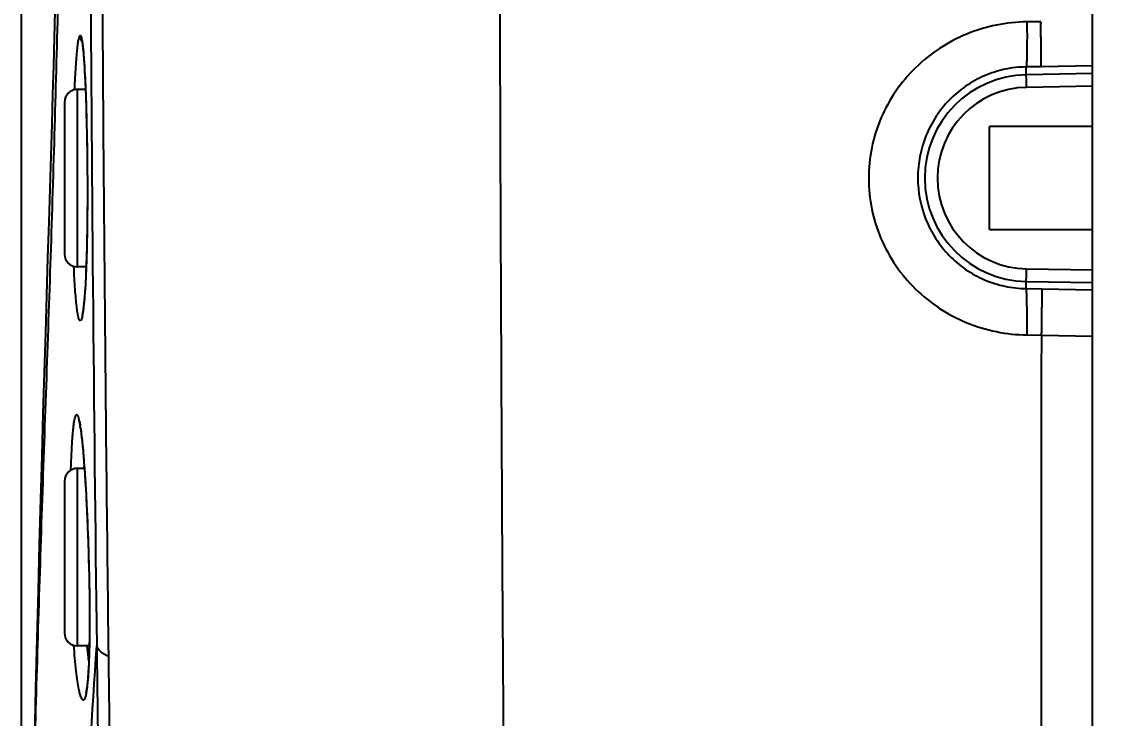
# Model space of a CAD drawing. Header units: millimetres. Extents: x 4086 to 8300, y 123 to 1549.
# Drawn here: x 7121.56 to 7132.09, y 714.99 to 721.76 of the extents above; entities that cross this region are included whole.
import ezdxf

# ---------------------------------------------------------------- set-up
doc = ezdxf.new("R2010")
doc.units = ezdxf.units.MM
doc.layers.add('外形图', color=7, linetype='Continuous')
doc.layers.add('尺寸标注', color=7, linetype='Continuous')
doc.styles.add('思源黑', font='SourceHanSansCN-Normal.ttf')
doc.dimstyles.new('尺寸标注_1_4比例', dxfattribs={"dimtxt": 7, "dimasz": 6, "dimexe": 2, "dimexo": 1.5, "dimgap": 1, "dimtad": 1, "dimdec": 1, "dimlfac": 4, "dimdsep": 46, "dimtxsty": '思源黑', "dimcen": 0.09, "dimadec": 0, "dimazin": 0, "dimtp": 0.01, "dimtm": 0.01, "dimtfac": 1, "dimtdec": 1, "dimtofl": 0, "dimtmove": 0, "dimatfit": 3, "dimfxl": 1, "dimtolj": 1, "dimarcsym": 0})

# ---------------------------------------------------------------- blocks, each defined once
blk = doc.blocks.new('*D990')
at = {"layer": 'Defpoints', "color": 0}
for p in [(7182.866, 882.152), (7182.866, 707.18), (7121.564, 706.117)]:
    blk.add_point(p, dxfattribs=at)
at = {"layer": '尺寸标注', "color": 0, "lineweight": -2}
for p, q in [((7121.564, 707.617), (7121.564, 884.152)), ((7182.866, 708.68), (7182.866, 884.152)), ((7127.564, 882.152), (7176.866, 882.152))]:
    blk.add_line(p, q, dxfattribs=at)
at = {"layer": '尺寸标注', "color": 0}
for points in [[(7127.564, 883.152), (7127.564, 881.152), (7121.564, 882.152)], [(7176.866, 881.152), (7176.866, 883.152), (7182.866, 882.152)]]:
    blk.add_solid(points, dxfattribs=at)
at = {"layer": '尺寸标注', "color": 0, "insert": (7152.215, 886.777), "char_height": 7, "attachment_point": 5, "style": '思源黑'}
blk.add_mtext('\\A1;245.2', dxfattribs=at)

msp = doc.modelspace()

# ---------------------------------------------------------------- linework, layer by layer
at = {"layer": '外形图'}
for p, q in [((7131.9676, 704.4551), (7131.9676, 735.7355)), ((7131.4659, 721.7569), (7131.3305, 721.7553)), ((7122.1633, 721.4545), (7122.1656, 721.4268)), ((7122.1656, 721.4268), (7122.1681, 721.3956)), ((7122.1681, 721.3956), (7122.1706, 721.3605)), ((7122.1706, 721.3605), (7122.1731, 721.3208)), ((7122.1731, 721.3208), (7122.1758, 721.2757)), ((7122.1758, 721.2757), (7122.1785, 721.2246)), ((7131.4701, 721.3189), (7131.3237, 721.3171)), ((7131.3272, 721.1186), (7131.3237, 721.3171)), ((7131.9676, 721.3293), (7131.4701, 721.3189)), ((7122.1785, 721.2246), (7122.1812, 721.1666)), ((7122.1812, 721.1666), (7122.1841, 721.1015)), ((7131.9676, 721.2529), (7131.325, 721.2417)), ((7122.1051, 719.3743), (7122.1051, 721.0993)), ((7122.1841, 721.0993), (7122.1051, 721.0993)), ((7122.1841, 721.1015), (7122.1868, 721.0293)), ((7131.9676, 721.1298), (7131.3272, 721.1186)), ((7121.9801, 720.9743), (7121.9801, 719.4993)), ((7122.1868, 721.0293), (7122.1895, 720.9501)), ((7122.1895, 720.9501), (7122.1921, 720.8634)), ((7122.1921, 720.8634), (7122.1946, 720.7688)), ((7131.9676, 720.7368), (7130.9676, 720.7368)), ((7130.9676, 719.7368), (7130.9676, 720.7368)), ((7130.9676, 719.7368), (7131.9676, 719.7368)), ((7122.1919, 719.4148), (7122.1904, 719.3743)), ((7122.1904, 719.3743), (7122.1051, 719.3743)), ((7122.1861, 719.2719), (7122.1831, 719.2134)), ((7131.3238, 719.1632), (7131.3272, 719.3551)), ((7131.3272, 719.3551), (7131.9676, 719.3439)), ((7131.325, 719.232), (7131.9676, 719.2208)), ((7131.3238, 719.1632), (7131.4747, 719.1614)), ((7131.4747, 719.1614), (7131.9676, 719.1511)), ((7131.3311, 718.7129), (7131.4706, 718.7112)), ((7131.4706, 718.7108), (7131.9676, 718.7009)), ((7122.1302, 717.8334), (7122.1306, 717.8313)), ((7122.1306, 717.8313), (7122.1336, 717.8135)), ((7122.1051, 715.691), (7122.1051, 717.416)), ((7122.1731, 717.416), (7122.1051, 717.416)), ((7121.9801, 717.291), (7121.9801, 715.816)), ((7122.2211, 715.691), (7122.1051, 715.691)), ((7131.4676, 715.4727), (7131.4676, 712.8256))]:
    msp.add_line(p, q, dxfattribs=at)
for points in [[(7121.9117, 722.8122), (7121.8998, 722.3479), (7121.8934, 722.1062), (7121.8867, 721.8567), (7121.8796, 721.5986), (7121.872, 721.3308), (7121.864, 721.052), (7121.8555, 720.7612), (7121.8464, 720.4573)], [(7122.1481, 721.5698), (7122.1481, 721.5698), (7122.1482, 721.5696), (7122.1485, 721.5685), (7122.1489, 721.5666), (7122.1495, 721.564), (7122.1502, 721.5606), (7122.1509, 721.5566), (7122.1518, 721.5519), (7122.1526, 721.5466), (7122.1536, 721.5405), (7122.1545, 721.5338), (7122.1555, 721.5264), (7122.1566, 721.5183), (7122.1576, 721.5096), (7122.1587, 721.5001), (7122.1598, 721.4898), (7122.1609, 721.4788), (7122.1621, 721.467), (7122.1633, 721.4545)], [(7122.1946, 720.7688), (7122.1968, 720.6656), (7122.1978, 720.6107), (7122.1988, 720.5536), (7122.1996, 720.4944), (7122.2004, 720.433), (7122.201, 720.3689), (7122.2016, 720.3018), (7122.202, 720.2311), (7122.2022, 720.1567), (7122.2022, 720.0792), (7122.202, 720), (7122.2016, 719.9225), (7122.201, 719.8501), (7122.2002, 719.783), (7122.1993, 719.7202), (7122.1983, 719.661), (7122.1972, 719.6051), (7122.196, 719.5525), (7122.1947, 719.5034), (7122.1933, 719.4575), (7122.1919, 719.4148)], [(7121.8464, 720.4573), (7121.8267, 719.8083), (7121.8162, 719.4632), (7121.794, 718.7328)], [(7122.1904, 719.3743), (7122.189, 719.3383), (7122.1876, 719.304), (7122.1861, 719.2719)], [(7122.1831, 719.2134), (7122.18, 719.1614), (7122.1785, 719.1377), (7122.1769, 719.1154), (7122.1754, 719.0944), (7122.1738, 719.0746), (7122.1722, 719.0561), (7122.1706, 719.0387), (7122.169, 719.0226), (7122.1675, 719.0076), (7122.1659, 718.9938), (7122.1644, 718.9812), (7122.163, 718.9696), (7122.1615, 718.9591), (7122.1601, 718.9497), (7122.1588, 718.9414), (7122.1575, 718.9341), (7122.1563, 718.9277), (7122.1553, 718.9224), (7122.1543, 718.918), (7122.1535, 718.9146), (7122.1528, 718.9122), (7122.1524, 718.9107), (7122.1524, 718.9106)], [(7121.794, 718.7328), (7121.7825, 718.3479), (7121.7708, 717.9499), (7121.759, 717.5391), (7121.7472, 717.1159), (7121.7353, 716.6795), (7121.7235, 716.2287), (7121.7116, 715.7626), (7121.6999, 715.2803), (7121.6881, 714.781), (7121.6764, 714.2628), (7121.6651, 713.7368)], [(7122.1205, 717.8765), (7122.1204, 717.8769), (7122.1204, 717.8769), (7122.1207, 717.8759), (7122.1213, 717.874), (7122.1221, 717.8711), (7122.1231, 717.8673), (7122.1243, 717.8625), (7122.1256, 717.8568), (7122.127, 717.8501), (7122.1285, 717.8423), (7122.1302, 717.8334)], [(7122.1336, 717.8135), (7122.1374, 717.7882), (7122.1417, 717.7562), (7122.1462, 717.7195), (7122.1507, 717.6783), (7122.1553, 717.633), (7122.1599, 717.5837), (7122.1644, 717.5308), (7122.1688, 717.4744)], [(7122.1688, 717.4744), (7122.1732, 717.4147), (7122.1775, 717.352), (7122.1817, 717.2864), (7122.1858, 717.2183), (7122.1897, 717.1478), (7122.1935, 717.0753), (7122.1971, 717.001), (7122.2006, 716.9251), (7122.2038, 716.848), (7122.2069, 716.7698), (7122.2097, 716.6909), (7122.2123, 716.6115), (7122.2147, 716.5319), (7122.2168, 716.4524), (7122.2187, 716.3734), (7122.2202, 716.2951), (7122.2215, 716.2176), (7122.2225, 716.1408), (7122.2232, 716.0656), (7122.2235, 715.994), (7122.2236, 715.927), (7122.2234, 715.8647), (7122.2229, 715.8069), (7122.2222, 715.7533), (7122.2214, 715.7036)], [(7122.2214, 715.7036), (7122.2204, 715.6575), (7122.2192, 715.6148), (7122.2179, 715.5753), (7122.2165, 715.5386), (7122.215, 715.5048), (7122.2134, 715.4735), (7122.2117, 715.4447), (7122.21, 715.4182), (7122.2082, 715.3938), (7122.2064, 715.3714), (7122.2046, 715.3509), (7122.2027, 715.3323), (7122.2008, 715.3155), (7122.199, 715.3004), (7122.1972, 715.287), (7122.1954, 715.2753), (7122.1937, 715.2651), (7122.1921, 715.2565), (7122.1907, 715.2495), (7122.1894, 715.2438), (7122.1883, 715.2394), (7122.1874, 715.2363), (7122.1868, 715.2346), (7122.1868, 715.2343)]]:
    msp.add_lwpolyline(points, dxfattribs=at)
for centre, radius, start, end in [((8143.3368, 728.4502), 1021.1236, 180.324908, 180.715921), ((7122.2583, 721.6221), 0.1251, 205.4096, 210.5), ((7121.479, 721.4604), 0.6806, 8.79842, 9.32687), ((7131.3426, 720.2368), 1.005, 91, 269), ((7122.1051, 720.9743), 0.125, 90, 180), ((7131.3426, 720.2368), 0.8819, 91, 269), ((7122.1051, 719.4993), 0.125, 180, 270), ((7121.5651, 719.0169), 0.6001, 349.56162, 349.72915), ((7120.5856, 717.5841), 1.5663, 8.4475, 9.08945), ((7122.1051, 717.291), 0.125, 90, 180), ((7129.46, 717.089), 7.2989, 177.13246, 177.42954), ((7122.1051, 715.816), 0.125, 180, 270)]:
    msp.add_arc(centre, radius, start, end, dxfattribs=at)
for points, knots in [([(7126.2625, 712.8286), (7126.2616, 712.93), (7126.2594, 713.134), (7126.2576, 713.4429), (7126.255, 713.7563), (7126.2513, 714.074), (7126.2486, 714.3947), (7126.2464, 714.8276), (7126.2435, 715.3751), (7126.238, 716.039), (7126.234, 716.7109), (7126.2306, 717.3895), (7126.2259, 718.3038), (7126.2203, 719.4532), (7126.2152, 720.8338), (7126.2107, 722.2083), (7126.2025, 724.8079), (7126.1951, 727.6675), (7126.1921, 730.6795), (7126.1925, 732.005), (7126.1925, 732.611)], [0, 0, 0, 0, 0.0153723, 0.0309496, 0.0468327, 0.0629137, 0.0791243, 0.095464, 0.1285662, 0.1621587, 0.1961432, 0.2304661, 0.2650642, 0.3347954, 0.4047718, 0.4744385, 0.5432366, 0.7989898, 0.9081044, 1, 1, 1, 1]), ([(7122.3182, 729.5766), (7122.3205, 727.4538), (7122.3301, 724.6952), (7122.3514, 721.2905), (7122.3667, 719.3685), (7122.385, 717.4647), (7122.399, 716.2072), (7122.4067, 715.5898)], [0, 0, 0, 0, 0.4553024, 0.5916618, 0.7302711, 0.8675615, 1, 1, 1, 1]), ([(7121.668, 713.7367), (7121.6881, 714.5755), (7121.723, 715.8337), (7121.7792, 717.511), (7121.8238, 718.7687), (7121.866, 720.0263), (7121.902, 721.2837), (7121.9343, 722.5412), (7121.9606, 723.3795), (7121.9759, 723.7986)], [0, 0, 0, 0, 0.2500593, 0.3750935, 0.5001236, 0.6251219, 0.7500729, 0.8750071, 1, 1, 1, 1]), ([(7131.3305, 721.7553), (7131.1318, 721.7529), (7130.83, 721.6918), (7130.4763, 721.5051), (7130.2415, 721.3163), (7130.0477, 721.0858), (7129.9029, 720.8217), (7129.8133, 720.5341), (7129.783, 720.2343), (7129.8135, 719.9344), (7129.9031, 719.6467), (7130.0481, 719.3825), (7130.242, 719.1519), (7130.4768, 718.9632), (7130.7433, 718.8228), (7131.0315, 718.7353), (7131.2313, 718.7141), (7131.3311, 718.7129)], [0, 0, 0, 0, 0.1245425, 0.1870835, 0.2496034, 0.3121097, 0.374615, 0.437131, 0.4996632, 0.5622028, 0.6247438, 0.6872815, 0.7498181, 0.8123602, 0.8749105, 0.9374616, 1, 1, 1, 1]), ([(7131.3305, 721.7553), (7131.3309, 721.7039), (7131.3314, 721.608), (7131.3307, 721.4942), (7131.3292, 721.4172), (7131.3278, 721.3737), (7131.3262, 721.3414), (7131.3248, 721.3238), (7131.3237, 721.3171)], [0, 0, 0, 0, 0.3522727, 0.6557043, 0.7790963, 0.8791971, 0.9534473, 1, 1, 1, 1]), ([(7131.4701, 721.3189), (7131.4701, 721.3217), (7131.4688, 721.3264), (7131.4695, 721.3332), (7131.47, 721.342), (7131.4697, 721.355), (7131.4698, 721.3727), (7131.4697, 721.3932), (7131.4694, 721.426), (7131.4689, 721.4728), (7131.4681, 721.5353), (7131.4673, 721.5921), (7131.4667, 721.6343), (7131.4663, 721.6595), (7131.466, 721.6788), (7131.4662, 721.6984), (7131.4647, 721.718), (7131.4651, 721.7381), (7131.4693, 721.7508), (7131.4719, 721.757)], [0, 0, 0, 0, 0.0196229, 0.0321139, 0.0463872, 0.0800679, 0.120505, 0.1674348, 0.2205555, 0.3439523, 0.487494, 0.6474675, 0.7323342, 0.7757561, 0.8197312, 0.8641798, 0.9091737, 0.9542953, 1, 1, 1, 1]), ([(7122.0787, 721.0966), (7122.0805, 721.1356), (7122.0841, 721.2095), (7122.0902, 721.3136), (7122.0966, 721.404), (7122.1033, 721.4796), (7122.1102, 721.5395), (7122.1169, 721.5826), (7122.1232, 721.6084), (7122.1283, 721.6201), (7122.1318, 721.6229), (7122.1332, 721.6229)], [0, 0, 0, 0, 0.2200894, 0.4168844, 0.5878888, 0.7310276, 0.8445028, 0.9270088, 0.9779667, 0.9920416, 1, 1, 1, 1]), ([(7122.1332, 721.6229), (7122.135, 721.6228), (7122.1392, 721.618), (7122.1427, 721.6079), (7122.1471, 721.5913), (7122.1494, 721.5783), (7122.1506, 721.5707)], [0, 0, 0, 0, 0.0988358, 0.2905467, 0.5902302, 1, 1, 1, 1]), ([(7122.1516, 721.5645), (7122.1555, 721.5394), (7122.1621, 721.4795), (7122.1744, 721.3246), (7122.1806, 721.1947), (7122.1844, 721.0997)], [0, 0, 0, 0, 0.1631901, 0.3877928, 1, 1, 1, 1]), ([(7131.3237, 721.3171), (7131.2542, 721.3164), (7131.1149, 721.3011), (7130.9149, 721.2375), (7130.7313, 721.1358), (7130.5712, 721.0003), (7130.4404, 720.8364), (7130.3115, 720.5892), (7130.2433, 720.2404), (7130.3113, 719.8915), (7130.4401, 719.6441), (7130.5711, 719.4799), (7130.7313, 719.3444), (7130.915, 719.2427), (7131.115, 719.1791), (7131.2543, 719.1639), (7131.3238, 719.1632)], [0, 0, 0, 0, 0.0625736, 0.1251703, 0.187743, 0.2502763, 0.3127869, 0.3753052, 0.4998643, 0.6244932, 0.6870815, 0.7496607, 0.8122444, 0.8748399, 0.9374356, 1, 1, 1, 1]), ([(7122.1844, 721.0997), (7122.1898, 720.9646), (7122.1979, 720.6771), (7122.2033, 720.2372), (7122.202, 719.7972), (7122.1958, 719.5096), (7122.1908, 719.3743)], [0, 0, 0, 0, 0.2351274, 0.4998703, 0.7646882, 1, 1, 1, 1]), ([(7122.1332, 718.8507), (7122.1315, 718.8507), (7122.1275, 718.8533), (7122.1235, 718.8605), (7122.1191, 718.8716), (7122.1128, 718.8949), (7122.1054, 718.9346), (7122.0974, 718.9947), (7122.0899, 719.0705), (7122.0829, 719.1613), (7122.0767, 719.2657), (7122.0732, 719.3398), (7122.0716, 719.3789)], [0, 0, 0, 0, 0.0092652, 0.0241144, 0.0462182, 0.0759929, 0.1587913, 0.2721383, 0.4148206, 0.585143, 0.7810127, 1, 1, 1, 1]), ([(7122.1908, 719.3743), (7122.1873, 719.2794), (7122.1813, 719.1496), (7122.1678, 718.9949), (7122.1601, 718.9349), (7122.1556, 718.9099)], [0, 0, 0, 0, 0.6113321, 0.8360937, 1, 1, 1, 1]), ([(7131.3311, 718.7129), (7131.3316, 718.7656), (7131.332, 718.864), (7131.3313, 718.981), (7131.3297, 719.0602), (7131.3282, 719.1051), (7131.3264, 719.1382), (7131.325, 719.1563), (7131.3238, 719.1632)], [0, 0, 0, 0, 0.3511798, 0.6550077, 0.7787684, 0.8791722, 0.9535551, 1, 1, 1, 1]), ([(7131.4747, 719.1614), (7131.4748, 719.1585), (7131.474, 719.1537), (7131.4745, 719.1468), (7131.4748, 719.1377), (7131.4746, 719.1244), (7131.4747, 719.0981), (7131.4743, 719.0583), (7131.4738, 719.003), (7131.473, 718.9387), (7131.4723, 718.8802), (7131.4715, 718.8303), (7131.4712, 718.7978), (7131.4704, 718.7713), (7131.4709, 718.7511), (7131.4701, 718.7307), (7131.4666, 718.7175), (7131.4644, 718.7111)], [0, 0, 0, 0, 0.0194748, 0.0319361, 0.0461851, 0.0799078, 0.1204417, 0.2208101, 0.3445971, 0.4884713, 0.648571, 0.7333748, 0.820595, 0.8649176, 0.9096869, 0.9546548, 1, 1, 1, 1]), ([(7122.1553, 718.9082), (7122.1526, 718.8936), (7122.1485, 718.8748), (7122.1408, 718.8557), (7122.1354, 718.8507), (7122.1332, 718.8507)], [0, 0, 0, 0, 0.7006827, 0.8934136, 1, 1, 1, 1]), ([(7131.4706, 718.7108), (7131.4702, 718.4373), (7131.4688, 717.3579), (7131.468, 716.2785), (7131.4676, 715.4727)], [0, 0, 0, 0, 0.2534223, 1, 1, 1, 1]), ([(7122.0423, 717.3993), (7122.0439, 717.4512), (7122.0475, 717.5473), (7122.0539, 717.6623), (7122.0599, 717.7421), (7122.0645, 717.792), (7122.0694, 717.8348), (7122.0746, 717.8703), (7122.0798, 717.8982), (7122.0855, 717.9189), (7122.0903, 717.9317), (7122.0968, 717.9387), (7122.102, 717.9374), (7122.1052, 717.9344), (7122.1082, 717.9296), (7122.1113, 717.9229), (7122.1145, 717.9143), (7122.1191, 717.8991), (7122.1219, 717.8866), (7122.1238, 717.8777)], [0, 0, 0, 0, 0.2537984, 0.4704094, 0.5632081, 0.6449936, 0.7153154, 0.7738327, 0.8203108, 0.8546533, 0.8771545, 0.8895793, 0.8947449, 0.9014212, 0.910535, 0.9224476, 0.9373059, 0.955174, 1, 1, 1, 1]), ([(7122.1238, 717.8777), (7122.1246, 717.8742), (7122.1277, 717.8589), (7122.1303, 717.8435), (7122.1322, 717.8316)], [0, 0, 0, 0, 0.2251784, 1, 1, 1, 1]), ([(7122.1349, 717.8142), (7122.1432, 717.7582), (7122.1576, 717.6257), (7122.1681, 717.4928), (7122.1735, 717.4163)], [0, 0, 0, 0, 0.4247855, 1, 1, 1, 1]), ([(7122.1735, 717.4163), (7122.183, 717.2815), (7122.199, 716.9944), (7122.2157, 716.5548), (7122.2247, 716.1146), (7122.2244, 715.8265), (7122.2217, 715.6909)], [0, 0, 0, 0, 0.234908, 0.4994859, 0.7643743, 1, 1, 1, 1]), ([(7122.1205, 715.2695), (7122.1152, 715.2955), (7122.1054, 715.3544), (7122.0872, 715.4963), (7122.0772, 715.6125), (7122.0711, 715.6958)], [0, 0, 0, 0, 0.1855381, 0.4165212, 1, 1, 1, 1]), ([(7122.2217, 715.6909), (7122.2198, 715.5984), (7122.2158, 715.4713), (7122.2036, 715.3187), (7122.1959, 715.2586), (7122.1912, 715.2331)], [0, 0, 0, 0, 0.6044377, 0.8307011, 1, 1, 1, 1]), ([(7122.4067, 715.5898), (7122.3916, 715.5964), (7122.3642, 715.6102), (7122.3216, 715.64), (7122.2978, 715.6704), (7122.2929, 715.6915)], [0, 0, 0, 0, 0.3154704, 0.5849245, 1, 1, 1, 1]), ([(7122.2929, 715.6915), (7122.2988, 715.2096), (7122.308, 714.4996), (7122.3208, 713.5688), (7122.3272, 713.1198), (7122.331, 712.899)], [0, 0, 0, 0, 0.5177195, 0.7627144, 1, 1, 1, 1]), ([(7122.2168, 715.5469), (7122.2154, 715.558), (7122.2095, 715.6059), (7122.2045, 715.6539), (7122.201, 715.6908)], [0, 0, 0, 0, 0.2321396, 1, 1, 1, 1]), ([(7122.4067, 715.5898), (7122.4098, 715.3408), (7122.4161, 714.8507), (7122.4236, 714.2434), (7122.4308, 713.7705), (7122.4377, 713.3154), (7122.4402, 712.9775), (7122.4418, 712.7542)], [0, 0, 0, 0, 0.2634377, 0.5184904, 0.6425308, 0.7637388, 1, 1, 1, 1]), ([(7122.1912, 715.2331), (7122.1892, 715.222), (7122.1859, 715.2066), (7122.1803, 715.1882), (7122.1763, 715.1782), (7122.1722, 715.1709), (7122.168, 715.166), (7122.163, 715.1637), (7122.1577, 715.165), (7122.1531, 715.1693), (7122.1461, 715.1794), (7122.138, 715.1992), (7122.1288, 715.2308), (7122.1233, 715.2555), (7122.1205, 715.2695)], [0, 0, 0, 0, 0.1744888, 0.242259, 0.2972742, 0.3400957, 0.3720813, 0.3965758, 0.4203854, 0.4507709, 0.4915813, 0.6096472, 0.779079, 1, 1, 1, 1])]:
    msp.add_open_spline(points, degree=3, knots=knots, dxfattribs=at)
for points in [[(7122.1332, 721.6229), (7122.133, 721.6043), (7122.1373, 721.5852), (7122.1453, 721.5684)], [(7122.1695, 713.7198), (7122.2112, 714.377), (7122.2502, 715.0343), (7122.2929, 715.6914)]]:
    msp.add_open_spline(points, degree=3, dxfattribs=at)

# ---------------------------------------------------------------- dimensions: what is measured, and where the dimension line sits
at = {"layer": '尺寸标注'}
dim = msp.add_linear_dim(base=(7182.8659, 882.1522), p1=(7121.5641, 706.1168), p2=(7182.8659, 707.1804), dimstyle='尺寸标注_1_4比例', dxfattribs=at)
dim.commit()
dim.dimension.update_dxf_attribs({"geometry": '*D990', "text_midpoint": (7152.215, 886.7765)})

doc.saveas('drawing.dxf')
